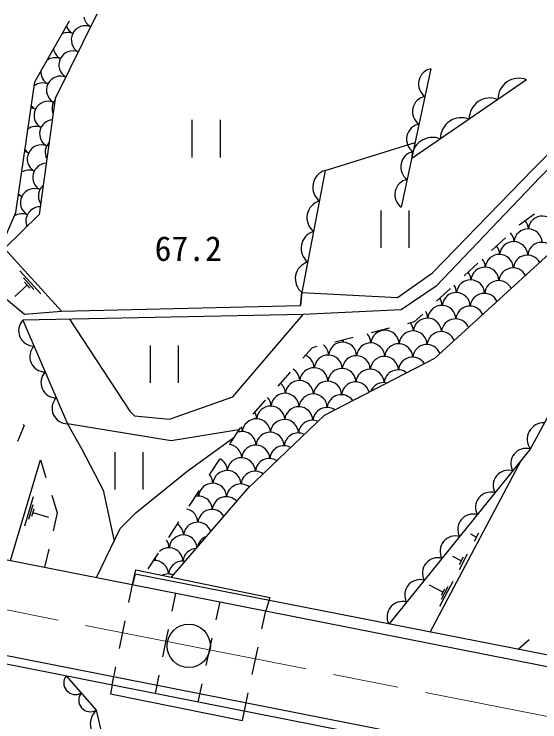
# Model space of a CAD drawing. Units: millimetres, scale not verified. Extents: x 40000 to 680000, y 20000 to 380000.
# Drawn here: x 288320 to 316391, y 269806 to 307599 of the extents above; entities that cross this region are included whole.
import ezdxf
from ezdxf.enums import TextEntityAlignment as Align

# ---------------------------------------------------------------- set-up
doc = ezdxf.new("R2010")
doc.units = ezdxf.units.MM
doc.header["$LTSCALE"] = 1000
doc.linetypes.add('CHAIN', pattern=[18.5, 12, -1.5, 3.5, -1.5])
for name, color, linetype, lineweight in [('M-BGD', 7, 'Continuous', 25), ('M-BMK', 2, 'CHAIN', 13), ('M-STR-STR1', 1, 'Continuous', 25)]:
    doc.layers.add(name, color=color, linetype=linetype, lineweight=lineweight)
doc.styles.add('ＭＳ ゴシック', font='')
doc.styles.get('ＭＳ ゴシック').set_extended_font_data('MS Gothic')

msp = doc.modelspace()

# ---------------------------------------------------------------- linework, layer by layer
at = {"layer": 'M-BGD'}
for p, q in [((310574, 304681), (308993, 297294)), ((315687, 304095), (309547, 299884)), ((297812, 301950), (297812, 299950)), ((299312, 301950), (299312, 299950)), ((304927, 299256), (309731, 300741)), ((307897, 297120), (307897, 295120)), ((309397, 297120), (309397, 295120)), ((316102, 296915), (315289, 296333)), ((314550, 295659), (313816, 294980)), ((290847, 291737), (287811, 295084)), ((313082, 294301), (312348, 293622)), ((288619, 293895), (289742, 292657)), ((288817, 293511), (289379, 292892)), ((288875, 293281), (289156, 292972)), ((289016, 293126), (288356, 292527)), ((311613, 292943), (310879, 292264)), ((310145, 291585), (309686, 291160)), ((288787, 291258), (291167, 285727)), ((309686, 291160), (309323, 291068)), ((308353, 290824), (307384, 290579)), ((306414, 290334), (305445, 290089)), ((295575, 289912), (295575, 287912)), ((297075, 289912), (297075, 287912)), ((304235, 289784), (303733, 289224)), ((304475, 289845), (304235, 289784)), ((303065, 288479), (302398, 287735)), ((301730, 286990), (301062, 286246)), ((288849, 285627), (288491, 284770)), ((288800, 285679), (288849, 285627)), ((300311, 285407), (299834, 284675)), ((300395, 285501), (300311, 285407)), ((293692, 284212), (293692, 282212)), ((295192, 284212), (295192, 282212)), ((299288, 283837), (298742, 282999)), ((288127, 278427), (289719, 283798)), ((289719, 283798), (290020, 282862)), ((310540, 274598), (315416, 283800)), ((298196, 282161), (297650, 281323)), ((288882, 280271), (289347, 281840)), ((290325, 281910), (290625, 280975)), ((289103, 280632), (289336, 281417)), ((289266, 280797), (289382, 281190)), ((289324, 280994), (290161, 280745)), ((290625, 280975), (290398, 280008)), ((297104, 280486), (296558, 279648)), ((312999, 279666), (312705, 279822)), ((313116, 279887), (312882, 279446)), ((290169, 279035), (289941, 278069)), ((296012, 278810), (295467, 277972)), ((312187, 278401), (311746, 278635)), ((312297, 278608), (312077, 278194)), ((312517, 278756), (312078, 277929)), ((294447, 276176), (294643, 277140)), ((311214, 276725), (310506, 277101)), ((311742, 277295), (311039, 275968)), ((296758, 275720), (296955, 276684)), ((311478, 277010), (311126, 276347)), ((311302, 276891), (311126, 276559)), ((299105, 275256), (299316, 276218)), ((301552, 274773), (301758, 275735)), ((293948, 273726), (294247, 275196)), ((296257, 273271), (296557, 274740)), ((298572, 272814), (298892, 274279)), ((315233, 273679), (315821, 274210)), ((301029, 272328), (301343, 273795)), ((293553, 271782), (293749, 272746)), ((295859, 271327), (296056, 272291)), ((298148, 270875), (298358, 271837)), ((300614, 270388), (300820, 271351))]:
    msp.add_line(p, q, dxfattribs=at)
for points in [[(292738, 307599), (290518, 303089), (289648, 296893), (287811, 295084)], [(287652, 295231), (288406, 296999), (289418, 303977), (291282, 307244)], [(320605, 302737), (318297, 300766), (316397, 298884), (310858, 293078), (308993, 291817), (303755, 291551), (288787, 291258)], [(290847, 291737), (303613, 292039), (303684, 292731), (308798, 292465), (310662, 293788), (316042, 299328), (317747, 301032), (319966, 302896)], [(304927, 299256), (303684, 292731), (303613, 292039)], [(326820, 298165), (323500, 298360), (315882, 284377), (308328, 275031)], [(296729, 277525), (300790, 282273), (304892, 286179), (310787, 289225), (318723, 296478), (319949, 298129), (323328, 298045)], [(286905, 294090), (287367, 292829), (288876, 291586), (290847, 291737)], [(291282, 291306), (294497, 286399), (294751, 286145), (296614, 285976), (300000, 287161), (303755, 291551)], [(300311, 285407), (296706, 284821), (291167, 285727), (291930, 284377), (293066, 282176), (293657, 279448)], [(292719, 277509), (293989, 280134), (294836, 280981), (297545, 283182), (300000, 284960), (300042, 284995)], [(294643, 277140), (294820, 277921), (301966, 276438), (301758, 275735)], [(291099, 272267), (292698, 270423), (294298, 263562), (295002, 257989), (294378, 255615), (295344, 252476)], [(293553, 271782), (293470, 271298), (300519, 269877), (300614, 270388)]]:
    msp.add_lwpolyline(points, dxfattribs=at)
msp.add_circle((297641, 273867), 1156, dxfattribs=at)
for centre, radius, start, end in [((292784, 307577), 752, 191.174, 239.8471), ((291825, 307213), 752, 199.8688, 239.8471), ((292122, 306231), 752, 67.7469, 239.8471), ((291163, 305867), 752, 67.7469, 110.6858), ((291163, 305867), 752, 189.8916, 239.8471), ((291460, 304885), 752, 67.7469, 239.8471), ((290501, 304521), 752, 67.7469, 123.4877), ((310729, 303875), 821, 100.9194, 234.9287), ((290501, 304521), 752, 177.0897, 239.8471), ((290797, 303539), 752, 67.7469, 239.8471), ((289838, 303175), 752, 67.7469, 126.7198), ((315268, 303060), 1116, 67.9534, 180.9389), ((310413, 302398), 821, 100.9194, 234.9287), ((313733, 302007), 1116, 67.9534, 180.9389), ((289838, 303175), 752, 216.7751, 239.8471), ((290135, 302193), 752, 67.7469, 239.8471), ((291094, 302557), 752, 140.9893, 203.0264), ((289176, 301829), 752, 67.7469, 87.0169), ((312198, 300955), 1116, 67.9534, 180.9389), ((289473, 300847), 752, 67.7469, 123.8277), ((290432, 301211), 752, 95.5084, 239.8471), ((310097, 300921), 821, 100.9194, 234.9287), ((310663, 299902), 1116, 67.9534, 180.9389), ((289770, 299865), 752, 67.7469, 239.8471), ((290729, 300229), 752, 135.7305, 208.2852), ((288810, 299501), 752, 67.7469, 84.9144), ((289473, 300847), 752, 219.6673, 239.8471), ((309781, 299443), 821, 100.9194, 234.9287), ((290067, 298883), 752, 92.5301, 239.8471), ((289107, 298519), 752, 67.7469, 121.0618), ((305204, 298359), 939, 107.1047, 231.3267), ((309465, 297966), 821, 100.9194, 234.9287), ((289404, 297537), 752, 67.7469, 239.8471), ((290363, 297901), 752, 131.0616, 212.9541), ((288445, 297174), 752, 67.7469, 82.8161), ((289107, 298519), 752, 222.4331, 239.8471), ((304893, 296727), 939, 107.1047, 231.3267), ((289701, 296555), 752, 89.5803, 202.8956), ((288742, 296192), 752, 67.7469, 123.3104), ((316527, 296062), 752, 2.5262, 174.6265), ((315027, 296099), 752, 2.5262, 38.4965), ((304582, 295096), 939, 107.1047, 231.3267), ((315760, 295380), 752, 2.5262, 174.6265), ((314260, 295418), 752, 2.5262, 41.2605), ((313493, 294737), 752, 2.5262, 39.6695), ((314992, 294699), 752, 2.5262, 174.6265), ((316492, 294662), 752, 29.7464, 174.6265), ((312726, 294055), 752, 2.5262, 38.0761), ((314225, 294018), 752, 2.5262, 174.6265), ((315725, 293981), 752, 28.5941, 174.6265), ((304271, 293465), 939, 107.1047, 231.3267), ((313458, 293337), 752, 2.5262, 174.6265), ((314958, 293300), 752, 27.4362, 174.6265), ((311959, 293374), 752, 2.5262, 36.4791), ((312691, 292656), 752, 2.5262, 174.6265), ((314191, 292619), 752, 26.2719, 174.6265), ((311191, 292693), 752, 2.5262, 34.8771), ((311924, 291975), 752, 2.5262, 174.6265), ((313423, 291937), 752, 25.1007, 174.6265), ((310424, 292012), 752, 2.5262, 33.2689), ((311157, 291294), 752, 2.5262, 174.6265), ((312656, 291256), 752, 23.9221, 174.6265), ((309657, 291331), 752, 2.5262, 31.6532), ((289375, 290691), 816, 136.0802, 270.4723), ((308890, 290650), 752, 2.5262, 37.6815), ((310389, 290612), 752, 2.5262, 174.6265), ((311889, 290575), 752, 22.7352, 174.6265), ((308123, 289969), 752, 2.5262, 174.6265), ((307390, 290687), 752, 2.5262, 6.2755), ((308890, 290650), 752, 170.6544, 174.6265), ((309622, 289931), 752, 2.5262, 174.6265), ((311122, 289894), 752, 21.5395, 174.6265), ((306623, 290006), 752, 2.5262, 43.6005), ((289970, 289309), 816, 136.0802, 270.4723), ((304357, 289362), 752, 2.5262, 49.8884), ((305856, 289325), 752, 2.5262, 174.6265), ((305124, 290043), 752, 2.5262, 11.5955), ((306623, 290006), 752, 164.7353, 174.6265), ((307356, 289287), 752, 2.5262, 174.6265), ((308855, 289250), 752, 2.5262, 174.6265), ((310355, 289213), 752, 20.3342, 174.6265), ((303589, 288681), 752, 2.5262, 68.0194), ((305089, 288643), 752, 2.5262, 174.6265), ((306588, 288606), 752, 2.5262, 174.6265), ((308088, 288569), 752, 2.5262, 174.6265), ((309588, 288532), 752, 32.3004, 174.6265), ((290565, 287926), 816, 136.0802, 270.4723), ((302822, 288000), 752, 2.5262, 58.8044), ((304322, 287962), 752, 2.5262, 174.6265), ((305821, 287925), 752, 2.5262, 174.6265), ((307321, 287888), 752, 2.5262, 174.6265), ((308820, 287851), 752, 52.3736, 174.6265), ((303555, 287281), 752, 2.5262, 174.6265), ((305054, 287244), 752, 2.5262, 174.6265), ((302055, 287318), 752, 2.5262, 49.8636), ((306554, 287207), 752, 15.8201, 174.6265), ((308053, 287169), 752, 76.7945, 157.8442), ((302787, 286600), 752, 2.5262, 174.6265), ((304287, 286563), 752, 2.5262, 174.6265), ((305787, 286525), 752, 35.2106, 174.6265), ((291160, 286543), 816, 136.0802, 270.4723), ((301288, 286637), 752, 2.5262, 40.9655), ((302020, 285919), 752, 2.5262, 174.6265), ((303520, 285882), 752, 2.5262, 174.6265), ((305019, 285844), 752, 55.6099, 174.6265), ((300521, 285956), 752, 2.5262, 31.8885), ((301253, 285238), 752, 2.5262, 174.6265), ((302753, 285200), 752, 2.5262, 174.6265), ((304252, 285163), 752, 66.6956, 174.6265), ((316600, 284893), 884, 87.1599, 215.6804), ((299754, 285275), 752, 2.5262, 22.3669), ((300486, 284557), 752, 2.5262, 111.2905), ((301986, 284519), 752, 2.5262, 174.6265), ((303485, 284482), 752, 63.7579, 174.6265), ((299719, 283875), 752, 2.5262, 83.8166), ((301218, 283838), 752, 2.5262, 174.6265), ((302718, 283801), 752, 60.8745, 174.6265), ((315655, 283596), 814, 73.7468, 208.3578), ((298952, 283194), 752, 2.5262, 62.1977), ((300451, 283157), 752, 2.5262, 174.6265), ((301951, 283120), 752, 58.0355, 174.6265), ((299684, 282476), 752, 2.5262, 174.6265), ((301184, 282439), 752, 55.2324, 174.6265), ((314710, 282427), 814, 73.7468, 208.3578), ((298184, 282513), 752, 2.5262, 41.3509), ((298917, 281795), 752, 2.5262, 174.6265), ((300416, 281757), 752, 52.4572, 174.6265), ((297417, 281832), 752, 2.5262, 17.9605), ((313766, 281259), 814, 73.7468, 208.3578), ((298150, 281114), 752, 2.5262, 102.0836), ((299649, 281076), 752, 42.6587, 174.6265), ((297383, 280432), 752, 2.5262, 77.3286), ((298882, 280395), 752, 31.705, 174.6265), ((312822, 280091), 814, 73.7468, 208.3578), ((298115, 279714), 752, 20.0229, 174.6265), ((296615, 279751), 752, 2.5262, 56.2506), ((297348, 279033), 752, 6.7735, 174.6265), ((298847, 278996), 752, 109.9204, 168.9943), ((311878, 278923), 814, 73.7468, 208.3578), ((295848, 279070), 752, 2.5262, 35.0771), ((296581, 278352), 752, 2.5262, 131.9121), ((298080, 278314), 752, 92.5762, 174.6265), ((296581, 278352), 752, 161.9166, 174.6265), ((310933, 277755), 814, 73.7468, 208.3578), ((295813, 277671), 752, 2.5262, 94.1811), ((295081, 278389), 752, 2.5262, 9.8297), ((297313, 277633), 752, 79.2585, 174.6265), ((296546, 276952), 752, 67.5447, 115.5976), ((309989, 276586), 814, 73.7468, 208.3578), ((309045, 275418), 814, 73.7468, 208.3578), ((291591, 271886), 622, 142.2603, 299.5909), ((292391, 270964), 622, 142.2603, 299.5909), ((293410, 269684), 1025, 133.9466, 252.3002)]:
    msp.add_arc(centre, radius, start, end, dxfattribs=at)
for points, knots in [([(278993, 274657), (278857, 272352), (278825, 271746), (278760, 269879), (278683, 267668), (278561, 266426), (278664, 264217), (278692, 263618), (278747, 263285), (278834, 262693), (278907, 262192), (278968, 261914), (279088, 261423), (279226, 260853), (279318, 260537), (279511, 259983), (279828, 259073), (280044, 258575), (280442, 257697), (280821, 256862), (281038, 256396), (281458, 255581), (282192, 254159), (282673, 253400), (283490, 252025), (285680, 248343), (286623, 247197), (289671, 242965)], [0, 0, 0, 0, 1, 1, 1, 2, 2, 2, 3, 3, 3, 4, 4, 4, 5, 5, 5, 6, 6, 6, 7, 7, 7, 8, 8, 8, 9, 9, 9, 9]), ([(280448, 274370), (280405, 271109), (280352, 270189), (280527, 267519), (280625, 266028), (280683, 265191), (280866, 263709), (281010, 262537), (281160, 261887), (281458, 260745), (281572, 260310), (281633, 260063), (281797, 259645), (282246, 258501), (282494, 257853), (283067, 256766), (283509, 255928), (283733, 255442), (284252, 254649), (286019, 251956), (287063, 250474), (289078, 247961), (290268, 246477), (290677, 245974), (292211, 244235)], [0, 0, 0, 0, 1, 1, 1, 2, 2, 2, 3, 3, 3, 4, 4, 4, 5, 5, 5, 6, 6, 6, 7, 7, 7, 8, 8, 8, 8]), ([(281898, 274084), (281815, 270832), (281711, 269865), (281966, 267180), (282070, 266086), (282119, 265469), (282305, 264386), (282444, 263580), (282586, 263140), (282813, 262354), (283045, 261550), (283182, 261100), (283490, 260322), (284019, 258988), (284407, 258277), (285099, 257020), (286286, 254863), (286922, 254169), (288725, 251863)], [0, 0, 0, 0, 1, 1, 1, 2, 2, 2, 3, 3, 3, 4, 4, 4, 5, 5, 5, 6, 6, 6, 6])]:
    msp.add_open_spline(points, degree=3, knots=knots, dxfattribs=at)
at = {"layer": 'M-BMK'}
msp.add_lwpolyline([(273986, 278537), (317357, 269974), (334709, 266555), (353049, 262945)], dxfattribs=at)
at = {"layer": 'M-STR-STR1'}
for points in [[(268482, 282305), (317866, 272555), (327571, 270474)], [(327734, 271231), (294779, 277685), (294643, 277140)], [(267447, 277393), (316895, 267630), (326513, 265567)], [(267355, 276955), (316808, 267191), (326409, 265087)]]:
    msp.add_lwpolyline(points, dxfattribs=at)

# ---------------------------------------------------------------- texts
at = {"layer": 'M-BGD', "style": 'ＭＳ ゴシック'}
msp.add_text('67.2', height=1320, dxfattribs=at).set_placement((295821, 294025), align=Align.BOTTOM_LEFT)

doc.saveas('drawing.dxf')
